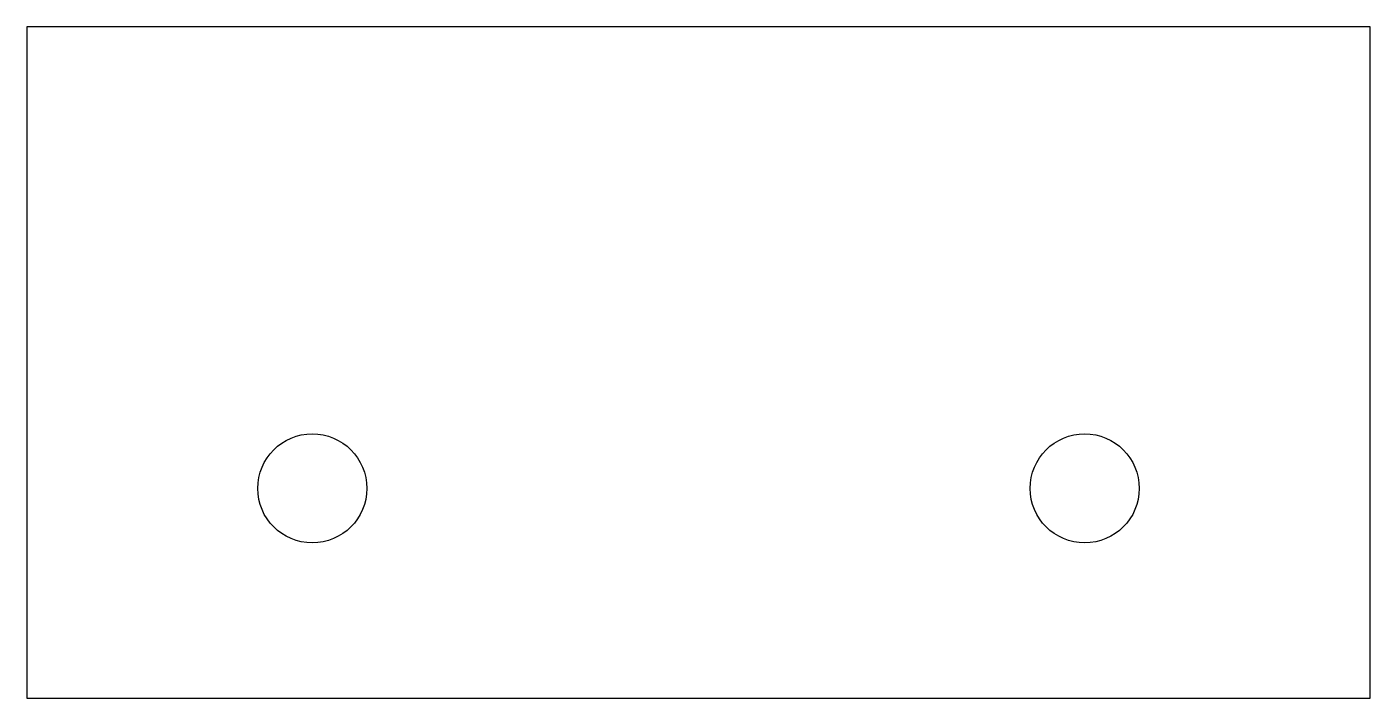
# Model space of a CAD drawing. Header units: millimetres. Extents: x 0 to 160, y 0 to 80.
import ezdxf

# ---------------------------------------------------------------- set-up
doc = ezdxf.new("R2010")
doc.units = ezdxf.units.MM
doc.layers.add('CUT', color=7, linetype='CONTINUOUS')

msp = doc.modelspace()

# ---------------------------------------------------------------- linework, layer by layer
at = {"layer": 'CUT'}
for p, q in [((160, 80), (0, 80)), ((0, 80), (0, 0)), ((160, 0), (160, 80)), ((0, 0), (160, 0))]:
    msp.add_line(p, q, dxfattribs=at)
for centre in [(34, 25), (126, 25)]:
    msp.add_circle(centre, 6.5, dxfattribs=at)

doc.saveas('drawing.dxf')
